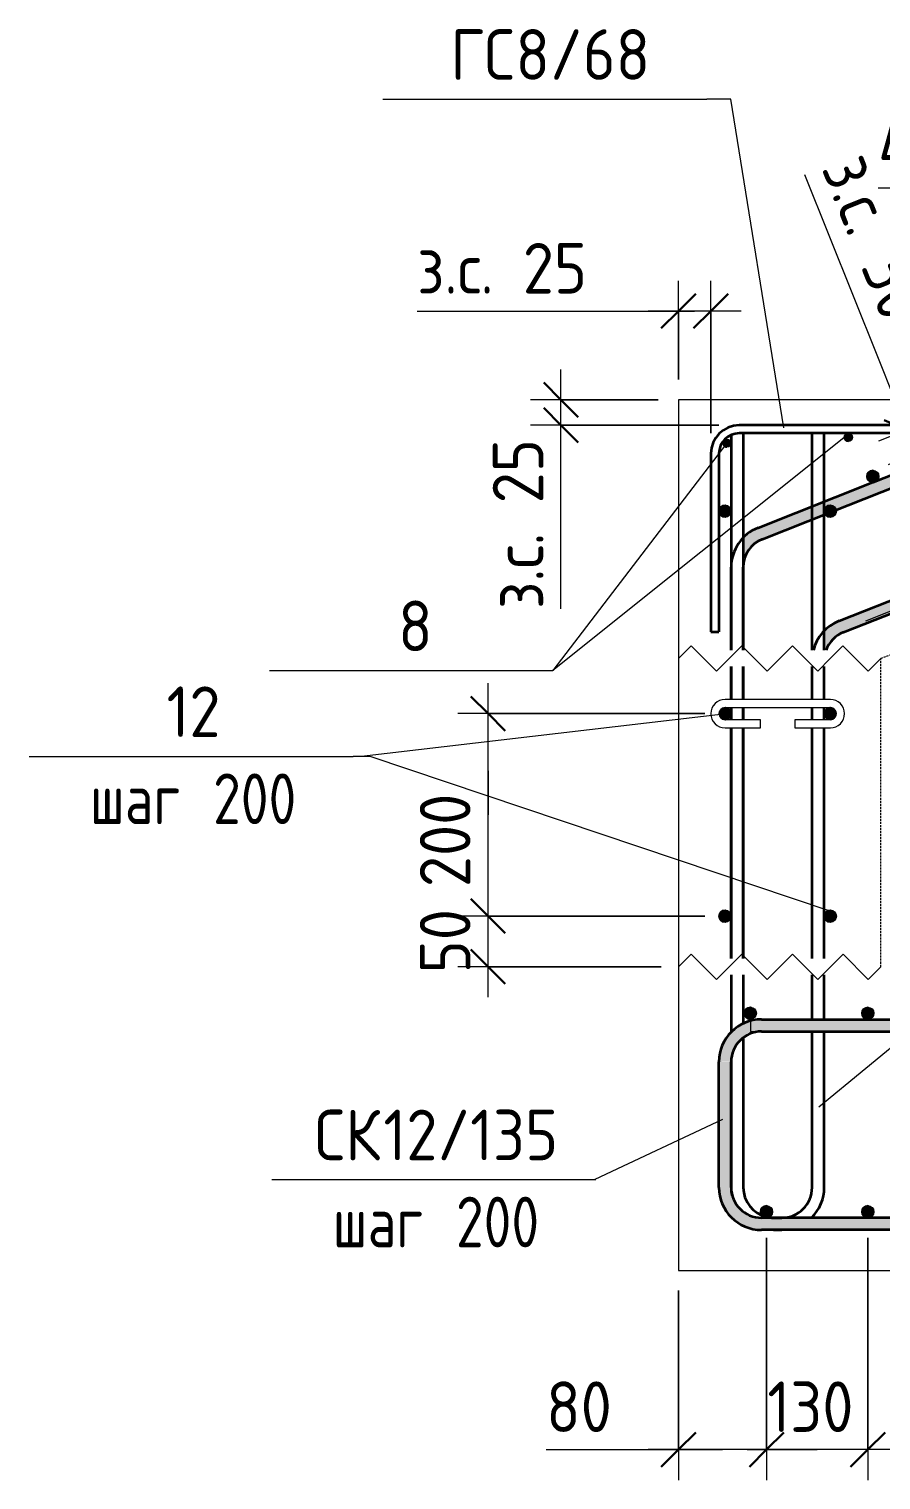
# Model space of a CAD drawing. Header units: millimetres. Extents: x 3129 to 68349, y -1586 to 12682.
# Drawn here: x 3129 to 3971, y -1357 to 76 of the extents above; entities that cross this region are included whole.
import ezdxf

# ---------------------------------------------------------------- set-up
doc = ezdxf.new("R2010")
doc.units = ezdxf.units.MM
doc.linetypes.add('01 Штриховая _2 мм_', pattern=[3, 2, -1])
for name, color, linetype, lineweight in [('AA_Dim', 7, 'Continuous', 9), ('AA_Dim-20', 7, 'Continuous', 9), ('AA_Linii', 7, 'Continuous', 9), ('AA_Oformlenie', 7, 'Continuous', 9), ('AA_Vinoska', 7, 'Continuous', 9), ('AF_Lestnica', 7, '01 Штриховая _2 мм_', 9), ('AF_Perekritie_Опалубка', 253, 'Continuous', 20), ('KR_Armatura', 7, 'Continuous', 20), ('KR_Armatura_Tonkie', 7, 'Continuous', 20)]:
    doc.layers.add(name, color=color, linetype=linetype, lineweight=lineweight)
doc.styles.add('ISOCPEUR_1', font='isocpeur.ttf', dxfattribs={"width": 0.9, "height": 50})
doc.styles.add('ISOCPEUR_2', font='isocpeur.ttf', dxfattribs={"width": 0.8, "height": 50})
doc.dimstyles.new('05_Округл_1мм__прозр_', dxfattribs={"dimscale": 304.8, "dimtxt": 49.799059, "dimasz": 0.111549, "dimexe": 0.098425, "dimexo": 0.065617, "dimgap": 0.006562, "dimtad": 1, "dimdec": 0, "dimdsep": 46, "dimtxsty": 'ISOCPEUR_1', "dimblk1": 'OBLIQUE', "dimblk2": 'OBLIQUE', "dimsah": 1, "dimcen": 0.09, "dimdle": 0.098425, "dimazin": 0, "dimtfac": 1, "dimtdec": 4, "dimtix": 1, "dimtmove": 1, "dimatfit": 3, "dimfxl": 1, "dimtvp": 1, "dimtolj": 1, "dimtzin": 0, "dimlwd": 18, "dimlwe": 18, "dimarcsym": 2})
doc.dimstyles.new('05_Округл_1мм__прозр__1', dxfattribs={"dimscale": 304.8, "dimtxt": 49.799059, "dimasz": 0.111549, "dimexe": 0.098425, "dimexo": 0.065617, "dimgap": 0.006562, "dimtad": 1, "dimdec": 0, "dimdsep": 46, "dimtxsty": 'ISOCPEUR_1', "dimblk1": 'OBLIQUE', "dimblk2": 'OBLIQUE', "dimsah": 1, "dimcen": 0.09, "dimdle": 0.098425, "dimazin": 0, "dimtfac": 1, "dimtdec": 4, "dimtix": 1, "dimtmove": 0, "dimatfit": 3, "dimfxl": 1, "dimtvp": 1, "dimtolj": 1, "dimtzin": 0, "dimlwd": 18, "dimlwe": 18, "dimarcsym": 2})

# ---------------------------------------------------------------- blocks, each defined once
blk = doc.blocks.new('Лестницы 1 - Лестницы 1-3688333-Сечение 7')
at = {"layer": 'AA_Linii'}
for p, q in [((4370.8, -170), (4070.8, -170)), ((4070.8, -170), (4070.8, -290)), ((4070.8, -290), (3770.8, -290)), ((3770.8, -290), (3770.8, -850))]:
    blk.add_line(p, q, dxfattribs=at)
at = {"layer": 'AF_Lestnica', "lineweight": 20}
for p, q in [((4070.8, -170), (4070.8, -290)), ((4070.9, -170), (4070.8, -170)), ((4070.8, -170), (4070.8, -170)), ((4370.8, -170), (4370.9, -170)), ((3770.8, -290), (3770.8, -850)), ((3770.9, -290), (3770.8, -290)), ((3770.8, -290), (3770.8, -290)), ((4070.9, -290), (4070.8, -290)), ((4070.8, -290), (4070.8, -290)), ((4559.4, -310), (4559.3, -310)), ((4559.3, -310), (4559.3, -310)), ((3970.8, -850), (3970.8, -545.4)), ((3970.9, -545.4), (3970.8, -545.4)), ((3970.8, -545.4), (3970.8, -545.4)), ((3970.9, -850), (3970.8, -850)), ((3970.8, -850), (3970.8, -850))]:
    blk.add_line(p, q, dxfattribs=at)
at = {"layer": 'AF_Lestnica', "lineweight": 20, "flags": 128}
blk.add_lwpolyline([(3970.8, -545.4), (4036.2, -519.3), (4101.6, -493.1), (4167, -466.9), (4232.4, -440.8), (4297.8, -414.6), (4363.2, -388.5), (4428.6, -362.3), (4493.9, -336.2), (4559.3, -310)], dxfattribs=at)
blk = doc.blocks.new('Последовательность узлов - 3мм масшт20 маскировка-904226-Сечение 7')
at = {"layer": 'AA_Oformlenie'}
for p, q in [((3770.8, -850), (3783.3, -837.5)), ((3808.3, -862.5), (3783.3, -837.5)), ((3820.8, -850), (3833.3, -837.5)), ((3858.3, -862.5), (3833.3, -837.5)), ((3870.8, -850), (3883.3, -837.5)), ((3908.3, -862.5), (3883.3, -837.5)), ((3920.8, -850), (3933.3, -837.5)), ((3958.3, -862.5), (3933.3, -837.5)), ((3820.8, -850), (3808.3, -862.5)), ((3870.8, -850), (3858.3, -862.5)), ((3920.8, -850), (3908.3, -862.5)), ((3970.8, -850), (3958.3, -862.5))]:
    blk.add_line(p, q, dxfattribs=at)
blk = doc.blocks.new('079_Шпилька _ЭлУзла_ - d8 А240-4081660-Сечение 7')
at = {"layer": 'AA_Oformlenie'}
for p, q in [((3920.8, -586), (3816.8, -586)), ((3816.8, -594), (3920.8, -594)), ((3851.8, -606), (3816.8, -606)), ((3816.8, -614), (3851.8, -614)), ((3851.8, -614), (3851.8, -606)), ((3920.8, -606), (3885.8, -606)), ((3885.8, -606), (3885.8, -614)), ((3885.8, -614), (3920.8, -614))]:
    blk.add_line(p, q, dxfattribs=at)
for centre, radius, start, end in [((3816.8, -600), 14, 90, 270), ((3920.8, -600), 14, 270, 90), ((3816.8, -600), 6, 90, 270), ((3920.8, -600), 6, 270, 90)]:
    blk.add_arc(centre, radius, start, end, dxfattribs=at)
blk = doc.blocks.new('DIMBLOCK2-Сечение 7')
at = {"layer": 'AA_Dim-20', "lineweight": 18}
for p, q in [((3957.8, -1118), (3957.8, -1357.1)), ((3957.8, -1327.1), (3957.8, -1118)), ((6387.8, -1104.4), (6387.8, -1357.1)), ((6387.8, -1327.1), (6387.8, -1104.4)), ((6387.8, -1327.1), (3957.8, -1327.1))]:
    blk.add_line(p, q, dxfattribs=at)
at = {"layer": 'AA_Dim-20', "lineweight": 30}
for p, q in [((3957.8, -1327.1), (3974.8, -1310.1)), ((6387.8, -1327.1), (6404.8, -1310.1)), ((3957.8, -1327.1), (3940.8, -1344.1)), ((6387.8, -1327.1), (6370.8, -1344.1))]:
    blk.add_line(p, q, dxfattribs=at)
at = {"layer": 'AA_Dim-20', "color": 0, "lineweight": 18, "insert": (5000.9, -1259.7), "char_height": 50, "width": 412.566, "attachment_point": 1, "line_spacing_factor": 1.149209, "style": 'ISOCPEUR_1'}
blk.add_mtext('12х200=2400', dxfattribs=at)
blk = doc.blocks.new('_Oblique')
at = {"color": 0, "linetype": 'ByBlock', "lineweight": -2}
blk.add_line((-0.5, -0.5), (0.5, 0.5), dxfattribs=at)
blk = doc.blocks.new('DIMBLOCK3-Сечение 7')
at = {"layer": 'AA_Dim-20', "lineweight": 18}
for p, q in [((3857.8, -1118), (3857.8, -1357.1)), ((3857.8, -1327.1), (3857.8, -1118)), ((3957.8, -1118), (3957.8, -1357.1)), ((3957.8, -1327.1), (3957.8, -1118)), ((3838.6, -1327.1), (3907.8, -1327.1)), ((4019.5, -1327.1), (3838.6, -1327.1)), ((3957.8, -1327.1), (3857.8, -1327.1))]:
    blk.add_line(p, q, dxfattribs=at)
at = {"layer": 'AA_Dim-20', "lineweight": 30}
for p, q in [((3857.8, -1327.1), (3874.8, -1310.1)), ((3957.8, -1327.1), (3974.8, -1310.1)), ((3857.8, -1327.1), (3840.8, -1344.1)), ((3957.8, -1327.1), (3940.8, -1344.1))]:
    blk.add_line(p, q, dxfattribs=at)
at = {"layer": 'AA_Dim-20', "color": 0, "lineweight": 18, "insert": (3858.6, -1259.7), "char_height": 50, "width": 193.067, "attachment_point": 1, "line_spacing_factor": 1.149209, "style": 'ISOCPEUR_1'}
blk.add_mtext('130\\fISOCPEUR|b0|i0|c130|p34|;\\W.9;ㅤ', dxfattribs=at)
blk = doc.blocks.new('DIMBLOCK4-Сечение 7')
at = {"layer": 'AA_Dim-20', "lineweight": 18}
for p, q in [((3857.8, -1118), (3857.8, -1357.1)), ((3857.8, -1327.1), (3857.8, -1118)), ((3770.8, -1170), (3770.8, -1357.1)), ((3770.8, -1327.1), (3770.8, -1170)), ((3640.2, -1327.1), (3798.1, -1327.1)), ((3857.8, -1327.1), (3740.8, -1327.1)), ((3798.1, -1327.1), (3814.3, -1327.1))]:
    blk.add_line(p, q, dxfattribs=at)
at = {"layer": 'AA_Dim-20', "lineweight": 30}
for p, q in [((3770.8, -1327.1), (3787.8, -1310.1)), ((3857.8, -1327.1), (3874.8, -1310.1)), ((3770.8, -1327.1), (3753.8, -1344.1)), ((3857.8, -1327.1), (3840.8, -1344.1))]:
    blk.add_line(p, q, dxfattribs=at)
at = {"layer": 'AA_Dim-20', "color": 0, "lineweight": 18, "insert": (3640.2, -1259.7), "char_height": 50, "width": 165.486, "attachment_point": 1, "line_spacing_factor": 1.149209, "style": 'ISOCPEUR_1'}
blk.add_mtext('80\\fISOCPEUR|b0|i0|c130|p34|;\\W.9;ㅤ', dxfattribs=at)
blk = doc.blocks.new('DIMBLOCK5-Сечение 7')
at = {"layer": 'AA_Dim-20', "lineweight": 30}
for p, q in [((3582.8, -800), (3565.8, -783)), ((3582.8, -800), (3599.8, -817)), ((3582.8, -850), (3565.8, -833)), ((3582.8, -850), (3599.8, -867))]:
    blk.add_line(p, q, dxfattribs=at)
at = {"layer": 'AA_Dim-20', "lineweight": 18}
for p, q in [((3796.8, -800), (3552.8, -800)), ((3582.8, -880), (3582.8, -800)), ((3582.8, -800), (3796.8, -800)), ((3753.6, -850), (3552.8, -850)), ((3582.8, -850), (3753.6, -850))]:
    blk.add_line(p, q, dxfattribs=at)
at = {"layer": 'AA_Dim-20', "color": 0, "lineweight": 18, "insert": (3515.4, -856.6), "char_height": 50, "width": 75.848, "attachment_point": 1, "rotation": 90, "line_spacing_factor": 1.149209, "style": 'ISOCPEUR_1'}
blk.add_mtext('50', dxfattribs=at)
blk = doc.blocks.new('DIMBLOCK6-Сечение 7')
at = {"layer": 'AA_Dim-20', "lineweight": 18}
for p, q in [((3582.8, -800), (3582.8, -570)), ((3796.8, -600), (3552.8, -600)), ((3582.8, -600), (3796.8, -600)), ((3582.8, -656.6), (3582.8, -700)), ((3582.8, -771.4), (3582.8, -656.6)), ((3796.8, -800), (3552.8, -800)), ((3582.8, -800), (3796.8, -800))]:
    blk.add_line(p, q, dxfattribs=at)
at = {"layer": 'AA_Dim-20', "lineweight": 30}
for p, q in [((3582.8, -600), (3565.8, -583)), ((3582.8, -600), (3599.8, -617)), ((3582.8, -800), (3565.8, -783)), ((3582.8, -800), (3599.8, -817))]:
    blk.add_line(p, q, dxfattribs=at)
at = {"layer": 'AA_Dim-20', "color": 0, "lineweight": 18, "insert": (3515.4, -771.4), "char_height": 50, "width": 113.772, "attachment_point": 1, "rotation": 90, "line_spacing_factor": 1.149209, "style": 'ISOCPEUR_1'}
blk.add_mtext('200', dxfattribs=at)
blk = doc.blocks.new('DIMBLOCK16-Сечение 7')
at = {"layer": 'AA_Dim-20', "lineweight": 18}
for p, q in [((3654.7, -345), (3654.7, -260)), ((3750.8, -290), (3624.7, -290)), ((3654.7, -290), (3750.8, -290)), ((3810.8, -315), (3624.7, -315)), ((3654.7, -303.3), (3654.7, -302.5)), ((3654.7, -496.6), (3654.7, -303.3)), ((3654.7, -315), (3810.8, -315))]:
    blk.add_line(p, q, dxfattribs=at)
at = {"layer": 'AA_Dim-20', "lineweight": 30}
for p, q in [((3654.7, -290), (3637.7, -273)), ((3654.7, -315), (3637.7, -298)), ((3654.7, -290), (3671.7, -307)), ((3654.7, -315), (3671.7, -332))]:
    blk.add_line(p, q, dxfattribs=at)
at = {"layer": 'AA_Dim-20', "color": 0, "lineweight": 18, "insert": (3587.4, -496.6), "char_height": 50, "width": 208.007, "attachment_point": 1, "rotation": 90, "line_spacing_factor": 1.149209, "style": 'ISOCPEUR_1'}
blk.add_mtext('з.с. 25', dxfattribs=at)
blk = doc.blocks.new('DIMBLOCK17-Сечение 7')
at = {"layer": 'AA_Dim-20', "lineweight": 18}
for p, q in [((3770.8, -270), (3770.8, -172.3)), ((3802.8, -323), (3802.8, -172.3)), ((3512.7, -202.3), (3706, -202.3)), ((3706, -202.3), (3786.8, -202.3)), ((3832.8, -202.3), (3740.8, -202.3)), ((3770.8, -202.3), (3770.8, -270)), ((3802.8, -202.3), (3802.8, -323))]:
    blk.add_line(p, q, dxfattribs=at)
at = {"layer": 'AA_Dim-20', "lineweight": 30}
for p, q in [((3770.8, -202.3), (3787.8, -185.3)), ((3802.8, -202.3), (3819.8, -185.3)), ((3770.8, -202.3), (3753.8, -219.3)), ((3802.8, -202.3), (3785.8, -219.3))]:
    blk.add_line(p, q, dxfattribs=at)
at = {"layer": 'AA_Dim-20', "color": 0, "lineweight": 18, "insert": (3512.7, -135), "char_height": 50, "width": 208.007, "attachment_point": 1, "line_spacing_factor": 1.149209, "style": 'ISOCPEUR_1'}
blk.add_mtext('з.с. 25', dxfattribs=at)
blk = doc.blocks.new('DIMBLOCK20-Сечение 7')
at = {"layer": 'AA_Dim-20', "lineweight": 18}
for p, q in [((3895.4, -67.5), (3967.2, -247)), ((3967.2, -247), (4000.9, -331.3)), ((4053.6, -296.6), (3968.4, -330.7)), ((4126.5, -294.6), (3977.8, -354.2)), ((4016.8, -370.9), (3985.1, -291.7)), ((3996.2, -319.6), (4053.6, -296.6)), ((4005.6, -343), (4126.5, -294.6))]:
    blk.add_line(p, q, dxfattribs=at)
at = {"layer": 'AA_Dim-20', "lineweight": 30}
for p, q in [((3996.2, -319.6), (3974.1, -310.1)), ((3996.2, -319.6), (4018.3, -329.1)), ((4005.6, -343), (3983.5, -333.5)), ((4005.6, -343), (4027.7, -352.5))]:
    blk.add_line(p, q, dxfattribs=at)
at = {"layer": 'AA_Dim-20', "color": 0, "lineweight": 18, "insert": (3957.9, -42.5), "char_height": 50, "width": 208.007, "attachment_point": 1, "rotation": 291.808, "line_spacing_factor": 1.149209, "style": 'ISOCPEUR_1'}
blk.add_mtext('з.с. 30', dxfattribs=at)
blk = doc.blocks.new('042_М_Арматуры - Диам длина поз _ Комментарий-2260297-Сечение 7')
at = {"layer": 'AA_Vinoska'}
blk.add_line((4423.6, -557.5), (4743.6, -557.5), dxfattribs=at)
blk = doc.blocks.new('042_М_Арматуры - Диам длина поз-2260293-Сечение 7')
at = {"layer": 'AA_Vinoska'}
blk.add_line((3366.8, -557.4), (3646.8, -557.4), dxfattribs=at)
blk = doc.blocks.new('DIMBLOCK23-Сечение 7')
at = {"layer": 'AA_Dim-20', "lineweight": 18}
for p, q in [((4070.8, -150), (4070.8, -50.5)), ((4118.6, -191.2), (4118.6, -50.5)), ((3968, -80.5), (4130.7, -80.5)), ((4118.6, -80.5), (4040.8, -80.5)), ((4070.8, -80.5), (4070.8, -150)), ((4130.7, -80.5), (4094.7, -80.5)), ((4118.6, -80.5), (4118.6, -191.2))]:
    blk.add_line(p, q, dxfattribs=at)
at = {"layer": 'AA_Dim-20', "lineweight": 30}
for p, q in [((4070.8, -80.5), (4087.8, -63.5)), ((4118.6, -80.5), (4135.6, -63.5)), ((4070.8, -80.5), (4053.8, -97.5)), ((4118.6, -80.5), (4101.6, -97.5))]:
    blk.add_line(p, q, dxfattribs=at)
at = {"layer": 'AA_Dim-20', "color": 0, "lineweight": 18, "insert": (3968, -13.2), "char_height": 50, "width": 171.232, "attachment_point": 1, "line_spacing_factor": 1.149209, "style": 'ISOCPEUR_1'}
blk.add_mtext('40\\fISOCPEUR|b0|i0|c130|p34|;\\W.9;ㅤ', dxfattribs=at)

msp = doc.modelspace()

# ---------------------------------------------------------------- hatches: boundary and pattern name
at = {"layer": 'KR_Armatura'}
h = msp.add_hatch(color=256, dxfattribs=at)
edge = h.paths.add_edge_path()
edge.add_arc((3818.5978, -332.6932), 4, 0, 360)
for points in [[(3816.2467, -335.9293), (3820.9489, -335.9293), (3822.402, -331.4571), (3818.5978, -328.6932), (3814.7936, -331.4571)], [(3936.2471, -330.2361), (3940.9494, -330.2361), (3942.4024, -325.7639), (3938.5982, -323), (3934.794, -325.7639)], [(3962.8171, -371.5692), (3968.0133, -368.5692), (3968.0133, -362.5692), (3962.8171, -359.5692), (3957.621, -362.5692), (3957.621, -368.5692)], [(3816.8166, -406), (3822.0128, -403), (3822.0128, -397), (3816.8166, -394), (3811.6205, -397), (3811.6205, -403)], [(3920.817, -406), (3926.0131, -403), (3926.0131, -397), (3920.817, -394), (3915.6208, -397), (3915.6208, -403)], [(3816.8166, -606), (3822.0128, -603), (3822.0128, -597), (3816.7905, -594.0151), (3811.6205, -597), (3811.6205, -603), (3816.7962, -605.9882)], [(3920.8121, -605.9972), (3921.1711, -605.7956), (3926.0131, -602.9362), (3925.9657, -596.9726), (3920.7804, -594.0211), (3915.6208, -597), (3915.6208, -603), (3920.7905, -605.9847)], [(3816.8166, -806), (3822.0128, -803), (3822.0128, -797), (3816.8166, -794), (3811.6205, -797), (3811.6205, -803)], [(3920.817, -806), (3926.0131, -803), (3926.0131, -797), (3920.817, -794), (3915.6208, -797), (3915.6208, -803)], [(3841.8167, -902), (3847.0129, -899), (3847.0129, -893), (3841.8167, -890), (3836.6206, -893), (3836.6206, -899)], [(3957.8171, -902), (3963.0133, -899), (3963.0133, -893), (3957.8171, -890), (3952.621, -893), (3952.621, -899)], [(3857.8168, -1098), (3863.0129, -1095), (3863.0129, -1089), (3857.8168, -1086), (3852.6206, -1089), (3852.6206, -1095)], [(3957.8171, -1098), (3963.0133, -1095), (3963.0133, -1089), (3957.8171, -1086), (3952.621, -1089), (3952.621, -1095)]]:
    msp.add_hatch(color=256, dxfattribs=at).paths.add_polyline_path(points)
h = msp.add_hatch(color=256, dxfattribs=at)
edge = h.paths.add_edge_path()
edge.add_arc((3938.5982, -327), 4, 0, 360)
h = msp.add_hatch(color=256, dxfattribs=at)
edge = h.paths.add_edge_path()
edge.add_arc((3962.8171, -365.5692), 6, 0, 360)
h = msp.add_hatch(color=256, dxfattribs=at)
edge = h.paths.add_edge_path()
edge.add_arc((3816.8166, -400), 6, 0, 360)
h = msp.add_hatch(color=256, dxfattribs=at)
edge = h.paths.add_edge_path()
edge.add_arc((3920.817, -400), 6, 0, 360)
h = msp.add_hatch(color=256, dxfattribs=at)
edge = h.paths.add_edge_path()
edge.add_arc((3816.8166, -600), 6, 90.3011483, 269.6988517)
edge.add_line((3816.7851, -605.9999), (3816.8166, -600))
edge.add_line((3816.8166, -600), (3816.7851, -594.0001))
h = msp.add_hatch(color=256, dxfattribs=at)
edge = h.paths.add_edge_path()
edge.add_arc((3816.8166, -600), 6, 270, 450)
edge.add_line((3816.8166, -594), (3816.8166, -600))
edge.add_line((3816.8166, -600), (3816.8166, -606))
h = msp.add_hatch(color=256, dxfattribs=at)
edge = h.paths.add_edge_path()
edge.add_arc((3920.817, -600), 6, 90.3053136, 269.6946864)
edge.add_line((3920.785, -605.9999), (3920.817, -600))
edge.add_line((3920.817, -600), (3920.785, -594.0001))
h = msp.add_hatch(color=256, dxfattribs=at)
edge = h.paths.add_edge_path()
edge.add_arc((3920.817, -600), 6, 30.3053136, 90)
edge.add_line((3920.817, -594), (3920.817, -600))
edge.add_line((3920.817, -600), (3925.9971, -596.9724))
h = msp.add_hatch(color=256, dxfattribs=at)
edge = h.paths.add_edge_path()
edge.add_arc((3920.817, -600), 6, 270, 329.6946864)
edge.add_line((3925.9971, -603.0276), (3920.817, -600))
edge.add_line((3920.817, -600), (3920.817, -606))
h = msp.add_hatch(color=256, dxfattribs=at)
edge = h.paths.add_edge_path()
edge.add_arc((3920.817, -600), 6, 330, 390)
edge.add_line((3926.0131, -597), (3920.817, -600))
edge.add_line((3920.817, -600), (3926.0131, -603))
h = msp.add_hatch(color=256, dxfattribs=at)
edge = h.paths.add_edge_path()
edge.add_arc((3816.8166, -800), 6, 0, 360)
h = msp.add_hatch(color=256, dxfattribs=at)
edge = h.paths.add_edge_path()
edge.add_arc((3920.817, -800), 6, 0, 360)
h = msp.add_hatch(color=256, dxfattribs=at)
edge = h.paths.add_edge_path()
edge.add_arc((3841.8167, -896), 6, 0, 360)
h = msp.add_hatch(color=256, dxfattribs=at)
edge = h.paths.add_edge_path()
edge.add_arc((3957.8171, -896), 6, 0, 360)
h = msp.add_hatch(color=256, dxfattribs=at)
edge = h.paths.add_edge_path()
edge.add_arc((3857.8168, -1092), 6, 0, 360)
h = msp.add_hatch(color=256, dxfattribs=at)
edge = h.paths.add_edge_path()
edge.add_arc((3957.8171, -1092), 6, 0, 360)
at = {"layer": 'KR_Armatura_Tonkie'}
h = msp.add_hatch(color=256, dxfattribs=at)
h.paths.add_polyline_path([(3853.7772, -427.5153), (3920.806, -400.9858), (3921.0086, -400.9056), (4102.8166, -328.9472), (4102.8166, -323), (4085.2354, -323), (3963.1596, -371.3168), (3963.1675, -371.5692), (3962.5218, -371.5692), (3849.361, -416.3575)])
h.paths.add_polyline_path([(4110.8166, -325.7809), (4117.8427, -323), (4110.8166, -323)])
h.paths.add_polyline_path([(4110.8166, -315), (4138.0553, -315), (4370.4402, -223.0237), (4370.4402, -210.1179), (4110.8166, -312.8752)])
h.paths.add_polyline_path([(4371.2787, -222.6918), (4402.8166, -210.2093), (4402.8166, -203), (4388.4242, -203), (4371.2787, -209.7861)])
h.paths.add_polyline_path([(4410.8166, -207.043), (4421.0314, -203), (4410.8166, -203)])
h.paths.add_polyline_path([(4410.8166, -195), (4441.244, -195), (4488.9825, -176.1054), (4484.5663, -164.9476), (4410.8166, -194.1372)])
h = msp.add_hatch(color=256, dxfattribs=at)
h.paths.add_polyline_path([(3933.7772, -519.5318), (4402.8166, -333.8892), (4402.8166, -320.9835), (3929.361, -508.3739)])
h.paths.add_polyline_path([(4410.8166, -330.7229), (4461.9998, -310.4649), (4429.3926, -310.4649), (4410.8166, -317.8172)])
h.paths.add_polyline_path([(4431.5613, -309.6066), (4464.1685, -309.6066), (4801.4689, -176.1054), (4797.0527, -164.9476), (4452.5192, -301.3116)])
for points in [[(3834.8177, -455.4099), (3835.6689, -448.3142), (3838.1743, -441.6212), (3842.1916, -435.7107), (3847.4928, -430.9181), (3853.7772, -427.5153), (3849.361, -416.3575), (3840.5629, -421.1214), (3834.8177, -426.3153), (3834.8177, -450.5882)], [(3915.6689, -537.4066), (3916.7635, -537.4066), (3918.1743, -533.6377), (3922.1916, -527.7272), (3927.4928, -522.9346), (3933.7772, -519.5318), (3929.361, -508.3739), (3920.5629, -513.1378), (3914.8177, -518.3318), (3914.8177, -537.4066)], [(3812.2217, -944), (3822.8177, -943.7935), (3823.8128, -936.2354), (3826.8098, -929), (3831.7905, -922.6232), (3837.7905, -918.0192), (3845.026, -915.0222), (3852.7905, -914), (3852.7905, -902), (3841.9201, -903.4311), (3831.5773, -907.7905), (3822.7905, -914.6945), (3816.4175, -923), (3812.2217, -933.1296), (3810.7905, -944)], [(4358.4557, -914), (4410.7905, -914), (4410.7905, -902), (3852.7905, -902), (3852.7905, -914), (4357.8395, -914)], [(3822.7905, -1068), (3822.7905, -944), (3810.7905, -944), (3810.7905, -1068)], [(3852.7905, -1110), (3852.7905, -1098), (3845.026, -1096.9778), (3837.7905, -1093.9808), (3831.4137, -1089), (3826.8098, -1083), (3823.8128, -1075.7646), (3822.7905, -1068), (3810.7905, -1068), (3812.2217, -1078.8704), (3816.4175, -1089), (3823.0921, -1097.6985), (3831.7905, -1104.3731), (3841.9201, -1108.5689), (3845.026, -1108.9778)], [(4358.4557, -1110), (4410.7905, -1110), (4410.7905, -1098), (3852.7905, -1098), (3852.7905, -1110), (4357.8468, -1110)]]:
    msp.add_hatch(color=256, dxfattribs=at).paths.add_polyline_path(points)

# ---------------------------------------------------------------- linework, layer by layer
at = {"layer": 'AA_Linii'}
for p, q in [((3955.9306, -508.2692), (4543.0889, -273.3276)), ((6387.7905, -902), (3841.7905, -902)), ((3841.7905, -902), (3841.7905, -914)), ((3841.7905, -914), (6386.7905, -914)), ((3857.7905, -1098), (3857.7905, -1090.2735)), ((3957.7905, -1098), (3957.7905, -1092))]:
    msp.add_line(p, q, dxfattribs=at)
at = {"layer": 'AA_Vinoska'}
for p, q in [((3822.596, 7.1207), (3798.8249, 7.1207)), ((3874.737, -317.527), (3822.596, 7.1207)), ((3938.8993, -323.7116), (3646.8254, -557.4243)), ((3818.2407, -332.9421), (3646.8254, -557.4243)), ((3820.7743, -599.7745), (3457.7391, -642.1803)), ((3457.7391, -642.1803), (3449.4647, -642.1803)), ((3466.5064, -642.1803), (3449.4647, -642.1803)), ((3921.5933, -795.5864), (3466.5064, -642.1803)), ((3909.3684, -988.5042), (4218.2425, -733.5136)), ((3814.3899, -1000.8216), (3688.3101, -1060.2932)), ((3688.3101, -1060.2932), (3689.2792, -1060.2932))]:
    msp.add_line(p, q, dxfattribs=at)
at = {"layer": 'AF_Perekritie_Опалубка'}
for p, q in [((3770.7905, -850), (3770.7905, -1150)), ((3770.8165, -850), (3770.8165, -1150)), ((3770.7909, -1150), (3776.8749, -1150)), ((3770.8165, -1150), (6465.8305, -1150))]:
    msp.add_line(p, q, dxfattribs=at)
at = {"layer": 'AF_Perekritie_Опалубка', "flags": 128}
msp.add_lwpolyline([(3770.8165, -1150), (3770.797, -1150), (3770.7909, -1150)], dxfattribs=at)
at = {"layer": 'KR_Armatura'}
for p, q in [((3818.5978, -328.6932), (3814.7936, -331.4571)), ((3818.6658, -328.6932), (3818.5717, -328.6932)), ((3818.5717, -328.6932), (3818.5978, -328.6932)), ((3822.402, -331.4571), (3818.5978, -328.6932)), ((3938.5982, -323), (3934.794, -325.7639)), ((3934.794, -325.7639), (3936.2471, -330.2361)), ((3938.6673, -323), (3938.5717, -323)), ((3942.4024, -325.7639), (3938.5982, -323)), ((3940.9494, -330.2361), (3942.4024, -325.7639)), ((3814.7936, -331.4571), (3816.2467, -335.9293)), ((3816.2467, -335.9293), (3820.9489, -335.9293)), ((3818.6658, -336.6932), (3818.5978, -336.6932)), ((3820.9489, -335.9293), (3822.402, -331.4571)), ((3936.2471, -330.2361), (3940.9494, -330.2361)), ((3938.6673, -331), (3938.5982, -331)), ((3962.8171, -359.5692), (3957.621, -362.5692)), ((3957.621, -362.5692), (3957.621, -368.5692)), ((3957.621, -368.5692), (3962.8171, -371.5692)), ((3962.8865, -359.5692), (3962.7905, -359.5692)), ((3962.7972, -359.5692), (3962.8171, -359.5692)), ((3968.0133, -362.5692), (3962.8171, -359.5692)), ((3962.8171, -371.5692), (3968.0133, -368.5692)), ((3962.8865, -371.5692), (3962.8171, -371.5692)), ((3968.0133, -368.5692), (3968.0133, -362.5692)), ((3816.8166, -394), (3811.6205, -397)), ((3811.6205, -397), (3811.6205, -403)), ((3816.8846, -394), (3816.7905, -394)), ((3816.7971, -394), (3816.8166, -394)), ((3822.0128, -397), (3816.8166, -394)), ((3822.0128, -403), (3822.0128, -397)), ((3920.817, -394), (3915.6208, -397)), ((3915.6208, -397), (3915.6208, -403)), ((3920.7971, -394), (3920.817, -394)), ((3926.0131, -397), (3920.817, -394)), ((3926.0131, -403), (3926.0131, -397)), ((3811.6205, -403), (3816.8166, -406)), ((3816.8166, -406), (3822.0128, -403)), ((3816.8846, -406), (3816.8166, -406)), ((3915.6208, -403), (3920.817, -406)), ((3920.817, -406), (3926.0131, -403)), ((3920.8859, -406), (3920.817, -406)), ((3816.7905, -594.0151), (3811.6205, -597)), ((3811.6205, -597), (3811.6205, -603)), ((3816.8166, -600), (3816.7851, -594.0001)), ((3816.7851, -605.9999), (3816.8166, -600)), ((3816.8846, -594), (3816.7905, -594)), ((3822.0128, -597), (3816.7905, -594.0151)), ((3816.8166, -594), (3816.8166, -600)), ((3816.8166, -600), (3816.8166, -606)), ((3822.0128, -603), (3822.0128, -597)), ((3920.7804, -594.0211), (3915.6208, -597)), ((3915.6208, -597), (3915.6208, -603)), ((3925.9657, -596.9726), (3920.7804, -594.0211)), ((3920.817, -600), (3920.785, -594.0001)), ((3920.785, -605.9999), (3920.817, -600)), ((3920.817, -594), (3920.817, -600)), ((3920.817, -600), (3925.9971, -596.9724)), ((3926.0131, -597), (3920.817, -600)), ((3925.9971, -603.0276), (3920.817, -600)), ((3920.817, -600), (3920.817, -606)), ((3920.817, -600), (3926.0131, -603)), ((3926.0131, -602.9362), (3925.9657, -596.9726)), ((3811.6205, -603), (3816.7962, -605.9882)), ((3816.7962, -605.9882), (3816.8166, -606)), ((3816.8166, -606), (3822.0128, -603)), ((3816.8846, -606), (3816.8166, -606)), ((3915.6208, -603), (3920.7905, -605.9847)), ((3920.7905, -605.9847), (3920.8121, -605.9972)), ((3920.8121, -605.9972), (3921.1711, -605.7956)), ((3921.1711, -605.7956), (3926.0131, -602.9362)), ((3816.8166, -794), (3811.6205, -797)), ((3811.6205, -797), (3811.6205, -803)), ((3816.8846, -794), (3816.7905, -794)), ((3816.7971, -794), (3816.8166, -794)), ((3822.0128, -797), (3816.8166, -794)), ((3822.0128, -803), (3822.0128, -797)), ((3920.817, -794), (3915.6208, -797)), ((3915.6208, -797), (3915.6208, -803)), ((3920.8859, -794), (3920.7905, -794)), ((3920.7971, -794), (3920.817, -794)), ((3926.0131, -797), (3920.817, -794)), ((3926.0131, -803), (3926.0131, -797)), ((3811.6205, -803), (3816.8166, -806)), ((3816.8166, -806), (3822.0128, -803)), ((3816.8846, -806), (3816.8166, -806)), ((3915.6208, -803), (3920.817, -806)), ((3920.817, -806), (3926.0131, -803)), ((3920.8859, -806), (3920.817, -806)), ((3841.8167, -890), (3836.6206, -893)), ((3836.6206, -893), (3836.6206, -899)), ((3836.6206, -899), (3841.8167, -902)), ((3841.8849, -890), (3841.7905, -890)), ((3841.7971, -890), (3841.8167, -890)), ((3847.0129, -893), (3841.8167, -890)), ((3841.8167, -902), (3847.0129, -899)), ((3841.8849, -902), (3841.8167, -902)), ((3847.0129, -899), (3847.0129, -893)), ((3957.8171, -890), (3952.621, -893)), ((3952.621, -893), (3952.621, -899)), ((3952.621, -899), (3957.8171, -902)), ((3957.8864, -890), (3957.7905, -890)), ((3957.7972, -890), (3957.8171, -890)), ((3963.0133, -893), (3957.8171, -890)), ((3957.8171, -902), (3963.0133, -899)), ((3957.8864, -902), (3957.8171, -902)), ((3963.0133, -899), (3963.0133, -893)), ((3857.8168, -1086), (3852.6206, -1089)), ((3852.6206, -1089), (3852.6206, -1095)), ((3857.8851, -1086), (3857.7905, -1086)), ((3857.7971, -1086), (3857.8168, -1086)), ((3863.0129, -1089), (3857.8168, -1086)), ((3863.0129, -1095), (3863.0129, -1089)), ((3957.8171, -1086), (3952.621, -1089)), ((3952.621, -1089), (3952.621, -1095)), ((3957.8864, -1086), (3957.7905, -1086)), ((3957.7972, -1086), (3957.8171, -1086)), ((3963.0133, -1089), (3957.8171, -1086)), ((3963.0133, -1095), (3963.0133, -1089)), ((3852.6206, -1095), (3857.8168, -1098)), ((3857.8168, -1098), (3863.0129, -1095)), ((3857.8851, -1098), (3857.8168, -1098)), ((3952.621, -1095), (3957.8171, -1098)), ((3957.8171, -1098), (3963.0133, -1095)), ((3957.8864, -1098), (3957.8171, -1098))]:
    msp.add_line(p, q, dxfattribs=at)
for centre, radius in [((3818.5978, -332.6932), 4), ((3938.5982, -327), 4), ((3962.8171, -365.5692), 6), ((3816.8166, -400), 6), ((3920.817, -400), 6), ((3816.8166, -800), 6), ((3920.817, -800), 6), ((3841.8167, -896), 6), ((3957.8171, -896), 6), ((3857.8168, -1092), 6), ((3957.8171, -1092), 6)]:
    msp.add_circle(centre, radius, dxfattribs=at)
for centre, radius, start, end in [((3818.5717, -332.6932), 4, 90, 128.018756), ((3938.5717, -327), 4, 90, 270), ((3818.5717, -332.6932), 4, 156.981244, 270), ((3962.7905, -365.5692), 6, 90, 270), ((3816.7905, -400), 6, 90, 178.0870137), ((3816.7905, -400), 6, 181.9129863, 270), ((3920.7905, -400), 6, 90, 270), ((3816.7905, -600), 6, 90, 270), ((3816.8166, -600), 6, 90.3011483, 269.6988517), ((3816.8166, -600), 6, 270, 90), ((3920.7905, -600), 6, 90, 270), ((3920.817, -600), 6, 90.3053136, 269.6946864), ((3920.817, -600), 6, 30.3053136, 90), ((3920.817, -600), 6, 330, 30), ((3920.817, -600), 6, 270, 329.6946864), ((3816.7905, -800), 6, 90, 270), ((3920.7905, -800), 6, 90, 270), ((3841.7905, -896), 6, 90, 270), ((3957.7905, -896), 6, 90, 270), ((3857.7905, -1092), 6, 90, 270), ((3957.7905, -1092), 6, 90, 270)]:
    msp.add_arc(centre, radius, start, end, dxfattribs=at)
at = {"layer": 'KR_Armatura_Tonkie', "lineweight": 35}
for p, q in [((4298.8166, -315), (3830.8166, -315)), ((3822.8177, -324.8506), (3822.8177, -537.4066)), ((4298.8166, -323), (3830.8166, -323)), ((3834.8177, -323), (3834.8177, -537.4066)), ((3902.8177, -537.4066), (3902.8177, -323)), ((3914.8177, -537.4066), (3914.8177, -323)), ((3921.0086, -400.9056), (4102.8166, -328.9472)), ((3963.1596, -371.3168), (4085.2354, -323)), ((3802.8166, -343), (3802.8166, -519)), ((3810.8166, -343), (3810.8166, -519)), ((3933.7772, -519.5318), (4402.8166, -333.8892)), ((3849.361, -416.3575), (3962.8277, -371.4481)), ((3853.7772, -427.5153), (3920.806, -400.9858)), ((3822.8177, -537.4066), (3822.8177, -455.4099)), ((3834.8177, -537.4066), (3834.8177, -455.4099)), ((3929.361, -508.3739), (4002.8173, -479.3005)), ((3802.8166, -519), (3810.8166, -519)), ((3822.8177, -586), (3822.8177, -553.4066)), ((3822.8177, -553.4066), (3822.8177, -586)), ((3834.8177, -586), (3834.8177, -553.4066)), ((3834.8177, -553.4066), (3834.8177, -586)), ((3902.8177, -586), (3902.8177, -553.4066)), ((3902.8177, -586), (3902.8177, -553.4066)), ((3914.8177, -586), (3914.8177, -553.4066)), ((3914.8177, -586), (3914.8177, -553.4066)), ((3822.8177, -606), (3822.8177, -594)), ((3822.8177, -594), (3822.8177, -606)), ((3834.8177, -606), (3834.8177, -594)), ((3834.8177, -594), (3834.8177, -606)), ((3902.8177, -606), (3902.8177, -594)), ((3902.8177, -606), (3902.8177, -594)), ((3914.8177, -606), (3914.8177, -594)), ((3914.8177, -606), (3914.8177, -594)), ((3822.8177, -842), (3822.8177, -614)), ((3822.8177, -614), (3822.8177, -842)), ((3834.8177, -842), (3834.8177, -614)), ((3834.8177, -614), (3834.8177, -842)), ((3902.8177, -842), (3902.8177, -614)), ((3902.8177, -842), (3902.8177, -614)), ((3914.8177, -842), (3914.8177, -614)), ((3914.8177, -842), (3914.8177, -614)), ((3822.8177, -858), (3822.8177, -914.659)), ((3834.8177, -858), (3834.8177, -906.373)), ((3902.8177, -902), (3902.8177, -858)), ((3914.8177, -902), (3914.8177, -858)), ((3852.7905, -902), (4410.7905, -902)), ((3852.7905, -914), (4410.7905, -914)), ((3902.8177, -1068), (3902.8177, -914)), ((3914.8177, -1068), (3914.8177, -914)), ((3834.8177, -920.3004), (3834.8177, -1068)), ((3810.7905, -1068), (3810.7905, -944)), ((3822.7905, -1068), (3822.7905, -944)), ((3822.8177, -944), (3822.8177, -1068)), ((4410.7905, -1098), (3852.7905, -1098)), ((3864.8177, -1098), (3872.8177, -1098)), ((4410.7905, -1110), (3852.7905, -1110)), ((3864.8177, -1110), (3872.8177, -1110))]:
    msp.add_line(p, q, dxfattribs=at)
for centre, radius, start, end in [((3830.8166, -343), 28, 90, 180), ((3830.8166, -343), 20, 90, 180), ((3864.8177, -455.4099), 42, 111.5933177, 180), ((3864.8177, -455.4099), 30, 111.5933177, 180), ((3944.8177, -547.4264), 42, 111.5933177, 166.1933034), ((3944.8177, -547.4264), 30, 111.5933177, 160.3413884), ((3852.7905, -944), 42, 90, 180), ((3852.7905, -944), 30, 90, 180), ((3852.7905, -1068), 42, 180, 270), ((3852.7905, -1068), 30, 180, 270), ((3864.8177, -1068), 42, 180, 190.7142857), ((3864.8177, -1068), 30, 180, 256.4714279), ((3872.8177, -1068), 30, 270, 360), ((3872.8177, -1068), 42, 314.3223954, 360), ((3864.8177, -1068), 30, 257.100303, 270)]:
    msp.add_arc(centre, radius, start, end, dxfattribs=at)

# ---------------------------------------------------------------- block references
at = {"layer": 'AA_Linii'}
msp.add_blockref('Лестницы 1 - Лестницы 1-3688333-Сечение 7', (0, 0), dxfattribs=at)
at = {"layer": 'AA_Oformlenie', "rotation": 180}
msp.add_blockref('Последовательность узлов - 3мм масшт20 маскировка-904226-Сечение 7', (7741.5811, -1395.4066), dxfattribs=at)
at = {"layer": 'AA_Oformlenie'}
for name in ['079_Шпилька _ЭлУзла_ - d8 А240-4081660-Сечение 7', 'Последовательность узлов - 3мм масшт20 маскировка-904226-Сечение 7']:
    msp.add_blockref(name, (0, 0), dxfattribs=at)
at = {"layer": 'AA_Vinoska'}
for name, p in [('042_М_Арматуры - Диам длина поз _ Комментарий-2260297-Сечение 7', (-944.767, 564.5958)), ('042_М_Арматуры - Диам длина поз-2260293-Сечение 7', (0, 0)), ('042_М_Арматуры - Диам длина поз-2260293-Сечение 7', (0, 0)), ('042_М_Арматуры - Диам длина поз _ Комментарий-2260297-Сечение 7', (-1294.1271, -84.7052)), ('042_М_Арматуры - Диам длина поз _ Комментарий-2260297-Сечение 7', (-1294.1271, -84.7052)), ('042_М_Арматуры - Диам длина поз _ Комментарий-2260297-Сечение 7', (-1054.3126, -502.8181))]:
    msp.add_blockref(name, p, dxfattribs=at)

# ---------------------------------------------------------------- texts
at = {"layer": 'AA_Vinoska', "char_height": 50, "attachment_point": 1}
for s, insert, width, style in [('ГС', (3545.5977, 76.2027), 77.924025, 'ISOCPEUR_1'), ('8/68', (3609.8914, 76.2027), 155.84805, 'ISOCPEUR_1'), ('\\fISOCPEUR|b0|i0|c204|p34|;\\W.9;8', (3493.9682, -488.3422), 38.962012, 'ISOCPEUR_1'), ('\\fISOCPEUR|b0|i0|c204|p34|;\\W.9;8', (3493.9682, -488.3422), 38.962012, 'ISOCPEUR_1'), ('12', (3265.2675, -573.0982), 66.379725, 'ISOCPEUR_1'), ('12', (3265.2675, -573.0982), 66.379725, 'ISOCPEUR_1'), (' 200', (3285.8059, -659.0793), 133.4008, 'ISOCPEUR_2'), (' 200', (3285.8059, -659.0793), 133.4008, 'ISOCPEUR_2'), ('шаг', (3189.4975, -659.0793), 116.7257, 'ISOCPEUR_2'), ('шаг', (3189.4975, -659.0793), 116.7257, 'ISOCPEUR_2'), ('СК', (3411.572, -991.2112), 82.253137, 'ISOCPEUR_1'), ('12/135', (3479.4377, -991.2112), 210.683475, 'ISOCPEUR_1'), (' 200', (3525.6204, -1077.1922), 133.4008, 'ISOCPEUR_2'), ('шаг', (3429.312, -1077.1922), 116.7257, 'ISOCPEUR_2')]:
    msp.add_mtext(s, dxfattribs=dict(at, insert=insert, width=width, style=style))

# ---------------------------------------------------------------- dimensions: what is measured, and where the dimension line sits
at = {"layer": 'AA_Dim', "lineweight": 18}
for base, p1, p2, text, override, picture, middle in [((4070.8175, -80.5386), (4118.5717, -211.1866), (4070.8175, -170), '40ㅤ', {"dimpost": '<>', "dimfxl": 63.061895}, 'DIMBLOCK23-Сечение 7', (4053.5997, -46.5491)), ((3770.8165, -202.3165), (3802.8166, -343), (3770.8165, -290), 'з.с. 25', {"dimpost": '<>', "dimfxl": 61.911304}, 'DIMBLOCK17-Сечение 7', (3616.6574, -168.3271)), ((3770.8165, -1327.0617), (3857.7905, -1098), (3770.8165, -1150), '80ㅤ', {"dimpost": '<>', "dimfxl": 101.333558}, 'DIMBLOCK4-Сечение 7', (3722.9464, -1293.0723)), ((3857.7905, -1327.0617), (3957.7905, -1098), (3857.7905, -1098), '130ㅤ', {"dimpost": '<>', "dimfxl": 100}, 'DIMBLOCK3-Сечение 7', (3955.1266, -1293.0723))]:
    dim = msp.add_linear_dim(base=base, p1=p1, p2=p2, text=text, dimstyle='05_Округл_1мм__прозр_', override=override, dxfattribs=at)
    dim.commit()
    dim.dimension.update_dxf_attribs({"geometry": picture, "text_midpoint": middle, "dimtype": 160})
dim = msp.add_linear_dim(base=(3996.2423, -319.5831), p1=(4145.0684, -287.206), p2=(4072.1795, -289.1981), angle=291.8080007, text='з.с. 30', dimstyle='05_Округл_1мм__прозр_', override={"dimpost": '<>', "dimfxl": 72.916036}, dxfattribs=at)
dim.commit()
dim.dimension.update_dxf_attribs({"geometry": 'DIMBLOCK20-Сечение 7', "text_midpoint": (3965.5631, -151.4177), "dimtype": 160, "text_rotation": 291.8080007})
for base, p1, p2, override, picture, middle in [((3654.7316, -290), (3830.8166, -315), (3770.7905, -290), {"dimpost": 'з.с. <>', "dimfxl": 65.024069}, 'DIMBLOCK16-Сечение 7', (3620.7422, -392.62)), ((3582.7531, -600), (3816.7905, -800), (3816.7905, -600), {"dimpost": '<>', "dimfxl": 200}, 'DIMBLOCK6-Сечение 7', (3548.7637, -714.4834))]:
    dim = msp.add_linear_dim(base=base, p1=p1, p2=p2, angle=90, dimstyle='05_Округл_1мм__прозр_', override=override, dxfattribs=at)
    dim.commit()
    dim.dimension.update_dxf_attribs({"geometry": picture, "text_midpoint": middle, "dimtype": 160, "text_rotation": 90})
dim = msp.add_linear_dim(base=(3582.7531, -800), p1=(3773.6463, -850), p2=(3816.7905, -800), angle=90, dimstyle='05_Округл_1мм__прозр__1', override={"dimpost": '<>', "dimfxl": 66.041115}, dxfattribs=at)
dim.commit()
dim.dimension.update_dxf_attribs({"geometry": 'DIMBLOCK5-Сечение 7', "text_midpoint": (3555.7531, -825)})
dim = msp.add_linear_dim(base=(3957.7905, -1327.0617), p1=(6387.7905, -1084.385), p2=(3957.7905, -1098), text='12х200=2400', dimstyle='05_Округл_1мм__прозр__1', override={"dimpost": '<>', "dimfxl": 2430.038142}, dxfattribs=at)
dim.commit()
dim.dimension.update_dxf_attribs({"geometry": 'DIMBLOCK2-Сечение 7', "text_midpoint": (5172.7905, -1300.0617)})

doc.saveas('drawing.dxf')
